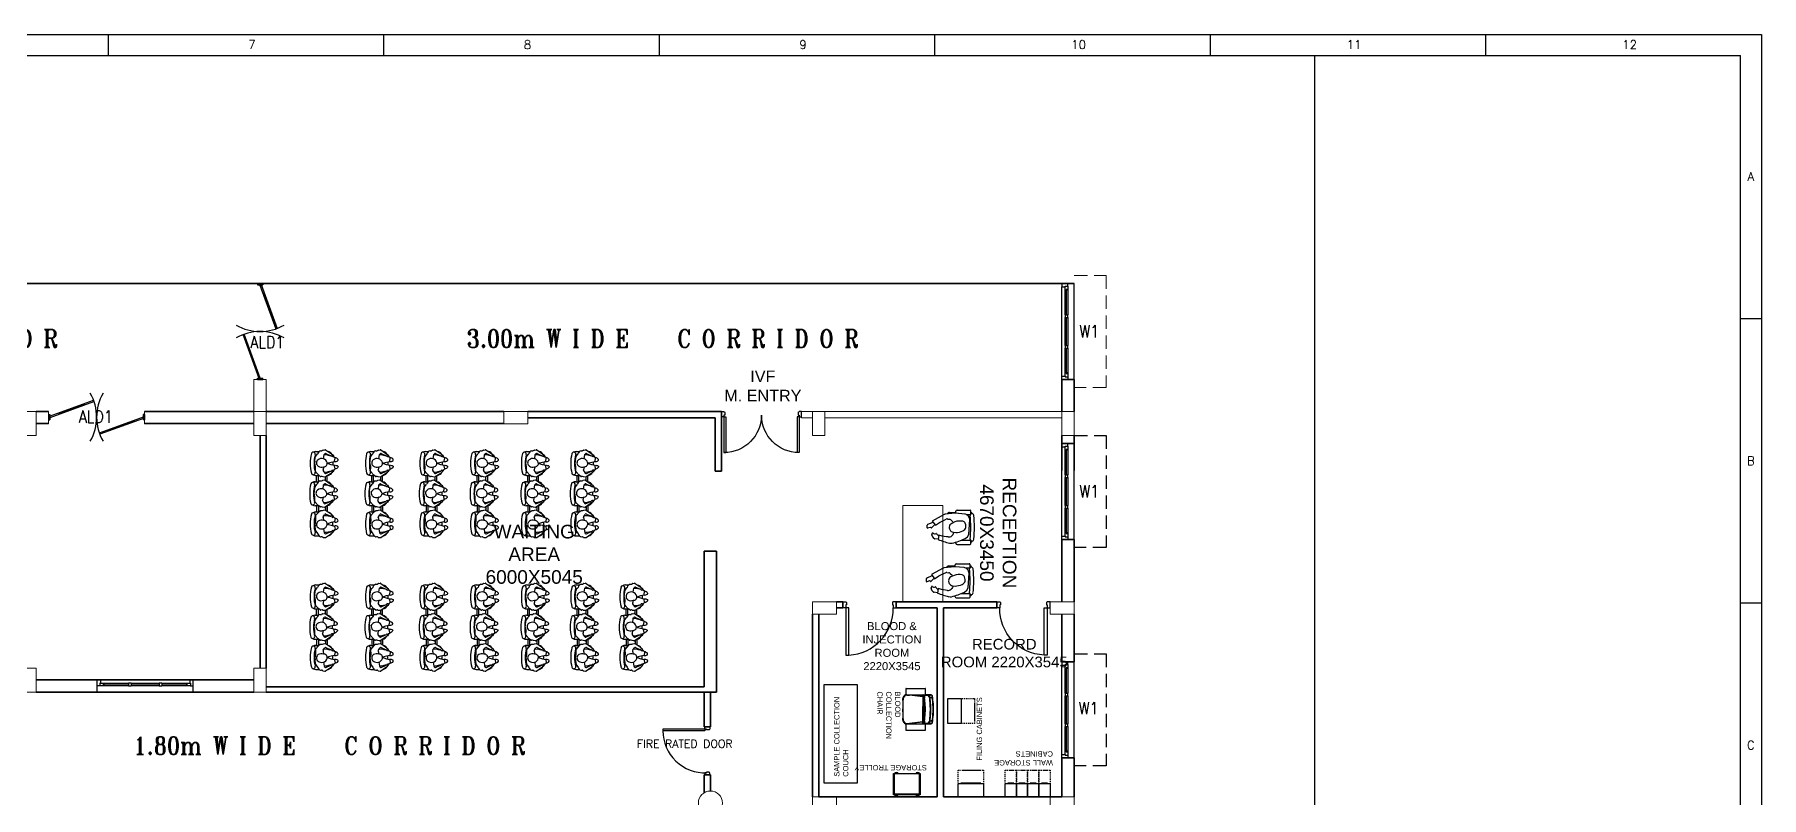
# Model space of a CAD drawing. Extents: x 2733443 to 3206532, y -1516114 to -1264405.
# Drawn here: x 3012115 to 3044472, y -1487777 to -1473476 of the extents above; entities that cross this region are included whole.
import ezdxf
from ezdxf.enums import TextEntityAlignment as Align

# ---------------------------------------------------------------- set-up
doc = ezdxf.new("R2010")
doc.units = 0
doc.header["$MEASUREMENT"] = 0
doc.linetypes.add('1', pattern=[0, 0, 0])
doc.linetypes.add('DASHED', pattern=[0.75, 0.5, -0.25])
doc.layers.get('0').update_dxf_attribs({"color": 250, "linetype": '1'})
for name, color, linetype in [('ALD1', 7, 'Continuous'), ('Chajja', 7, 'DASHED'), ('DOOR', 40, 'Continuous'), ('fun-text', 250, 'Continuous'), ('FUR', 33, 'Continuous'), ('FURN', 31, 'Continuous'), ('furniture', 33, 'Continuous'), ('Plan', 44, 'Continuous'), ('Railing', 34, '1'), ('TEXT', 5, '1'), ('TITLE', 7, 'Continuous'), ('W1', 7, 'Continuous')]:
    doc.layers.add(name, color=color, linetype=linetype)
for name, color, linetype, lineweight in [('Column', 162, 'Continuous', 13), ('WALL', 7, '1', 35), ('windows', 4, 'Continuous', 0)]:
    doc.layers.add(name, color=color, linetype=linetype, lineweight=lineweight)
doc.styles.add('ARIAL', font='arial.ttf')
doc.styles.add('ROMANS', font='romans.shx')
doc.styles.add('RT', font='romant.shx')

# ---------------------------------------------------------------- blocks, each defined once
blk = doc.blocks.new('21500')
at = {"layer": 'DOOR'}
for p, q in [((45, 100), (45, 770)), ((45, 770), (80, 770)), ((80, 100), (80, 770)), ((1420, 100), (1420, 770)), ((1455, 770), (1420, 770)), ((1455, 100), (1455, 770)), ((45, 100), (80, 100)), ((45, 0), (45, 2.5)), ((60, 15), (57.5, 15)), ((1455, 100), (1420, 100)), ((1440, 15), (1442.5, 15)), ((1455, 0), (1455, 2.5))]:
    blk.add_line(p, q, dxfattribs=at)
for points in [[(60, 65), (45, 65), (45, 100), (0, 100), (0, 0), (45, 0)], [(60, 15), (60, 65)], [(1440, 65), (1455, 65), (1455, 100), (1500, 100), (1500, 0), (1455, 0)], [(1440, 15), (1440, 65)]]:
    blk.add_lwpolyline(points, dxfattribs=at)
at = {"layer": 'DOOR', "color": 145}
for centre, start, end in [((45, 65), 0, 90), ((1455, 65), 90, 180)]:
    blk.add_arc(centre, 705, start, end, dxfattribs=at)
at = {"layer": 'DOOR'}
for centre, start, end in [((45, 15), 270, 0), ((1455, 15), 180, 270)]:
    blk.add_arc(centre, 12.5, start, end, dxfattribs=at)
blk = doc.blocks.new('6w')
at = {"layer": 'Plan'}
for p, q in [((-36, 9.2), (-36, 0)), ((36, 9.2), (36, 0))]:
    blk.add_line(p, q, dxfattribs=at)
at = {"layer": 'Plan', "color": 143}
for p, q in [((-36, 9.2), (36, 9.2)), ((-33.5, 2.5), (-12.5, 2.5)), ((-33.5, 0), (33.5, 0)), ((-31, 4), (-31.5, 4)), ((-31.5, 3.3), (-31.5, 4)), ((-31.5, 3.6), (-12.5, 3.6)), ((-31.5, 3.3), (-31, 3.3)), ((-31, 4.5), (-31, 4)), ((-31, 2.5), (-31, 3.3)), ((-10.5, 3.6), (10.5, 3.6)), ((-10.5, 2.5), (10.5, 2.5)), ((34, 4.5), (12.5, 4.5)), ((12.5, 3.6), (31.5, 3.6)), ((12.5, 2.5), (33.5, 2.5)), ((31, 4.5), (31, 4)), ((31, 4), (31.5, 4)), ((31.5, 3.3), (31, 3.3)), ((31, 2.5), (31, 3.3)), ((31.5, 4), (31.5, 3.3))]:
    blk.add_line(p, q, dxfattribs=at)
at = {"layer": 'Plan', "color": 40}
for p, q in [((-12.5, 2.5), (-12.5, 4.5)), ((-12.5, 4.5), (-10.5, 4.5)), ((-10.5, 2.5), (-12.5, 2.5)), ((-10.5, 2.5), (-10.5, 4.5)), ((10.5, 4.5), (12.5, 4.5)), ((10.5, 2.5), (10.5, 4.5)), ((12.5, 2.5), (10.5, 2.5)), ((12.5, 2.5), (12.5, 4.5))]:
    blk.add_line(p, q, dxfattribs=at)
for points in [[(-34, 4.5), (-36, 4.5), (-36, 0), (-33.5, 0), (-33.5, 2.5), (-34, 2.5), (-34, 4.5)], [(34, 4.5), (36, 4.5), (36, 0), (33.5, 0), (33.5, 2.5), (34, 2.5), (34, 4.5)]]:
    blk.add_lwpolyline(points, close=True, dxfattribs=at)
at = {"layer": 'Plan', "color": 143}
for points in [[(-12.5, 4.5), (-34, 4.5)], [(10.5, 4.5), (-10.5, 4.5)]]:
    blk.add_lwpolyline(points, dxfattribs=at)
blk = doc.blocks.new('Z$W@#5624')
at = {"layer": 'DOOR'}
for p, q in [((19, 470), (840, 769)), ((28, 446), (849, 745)), ((188, 518), (680, 697)), ((676, 709), (685, 685)), ((0, 400), (0, 499)), ((0, 499), (25, 499)), ((0, 400), (25, 400)), ((19, 470), (28, 446)), ((25, 400), (25, 499)), ((183, 529), (192, 506)), ((1770, 453), (949, 154)), ((1779, 429), (957, 130)), ((1610, 381), (1117, 202)), ((1614, 369), (1606, 393)), ((1779, 429), (1770, 453)), ((1798, 499), (1773, 499)), ((1773, 400), (1773, 499)), ((1798, 400), (1773, 400)), ((1798, 400), (1798, 499)), ((1113, 214), (1122, 190))]:
    blk.add_line(p, q, dxfattribs=at)
at = {"layer": 'DOOR', "color": 145}
for centre, start_param, end_param in [((0, 449), 2.617994, 3.665191), ((1798, 449), -0.523599, 0.523599)]:
    blk.add_ellipse(centre, major_axis=(-899, 0), ratio=1, start_param=start_param, end_param=end_param, dxfattribs=at)
blk = doc.blocks.new('A$C1BA14061')
at = {"layer": 'TITLE', "color": 7}
for p, q in [((0, 0), (203982, 0)), ((101948, -1290), (101948, 0)), ((118954, -1290), (118954, 0)), ((135959, -1290), (135959, 0)), ((152965, -1290), (152965, 0)), ((169971, -1290), (169971, 0)), ((186976, -1290), (186976, 0)), ((203982, 0), (203982, -140464)), ((203982, -17558), (202692, -17558)), ((203982, -35116), (202692, -35116))]:
    blk.add_line(p, q, dxfattribs=at)
at = {"layer": 'TITLE'}
for p in [(1204, -1290), (202692, -139174)]:
    blk.add_line(p, (202692, -1290), dxfattribs=at)
at = {"layer": 'TITLE', "color": 7, "style": 'ROMANS', "width": 1}
for s, height, p in [('7', 535, (110813, -626)), ('8', 535, (127819, -626)), ('9', 535, (144825, -626)), ('10', 534.7, (161831, -626)), ('11', 534.7, (178836, -626)), ('12', 534.7, (195842, -626)), ('A', 535, (203324, -8765)), ('B', 535, (203324, -26323)), ('C', 535, (203324, -43881))]:
    blk.add_text(s, height=height, dxfattribs=at).set_placement(p, align=Align.MIDDLE)
blk = doc.blocks.new('A$C718A0427')
at = {"layer": 'FURN', "color": 8}
for p, q in [((18, 330), (19, 309)), ((33, 419), (33, 357)), ((119, 419), (76, 385)), ((196, 434), (127, 423)), ((221, 433), (196, 434)), ((248, 438), (225, 433)), ((314, 425), (248, 438)), ((403, 426), (318, 425)), ((478, 363), (415, 421)), ((499, 334), (478, 363)), ((481, 423), (481, 359)), ((600, 403), (481, 403)), ((600, 370), (481, 370)), ((580, 312), (578, 332)), ((582, 344), (603, 373)), ((600, 433), (600, 369)), ((603, 373), (666, 431)), ((678, 436), (763, 435)), ((766, 435), (832, 448)), ((832, 448), (856, 443)), ((860, 443), (884, 444)), ((884, 444), (953, 433)), ((961, 429), (1004, 395)), ((1048, 429), (1048, 367)), ((1048, 403), (1167, 403)), ((1048, 370), (1167, 370)), ((1063, 340), (1062, 319)), ((1149, 334), (1170, 363)), ((1167, 423), (1167, 359)), ((1170, 363), (1233, 421)), ((1245, 426), (1329, 425)), ((1333, 425), (1399, 438)), ((1399, 438), (1422, 433)), ((1427, 433), (1451, 434)), ((1451, 434), (1520, 423)), ((1528, 419), (1571, 385)), ((1615, 419), (1615, 357)), ((1630, 330), (1629, 309)), ((5, 278), (0, 248)), ((3, 235), (66, 144)), ((16, 299), (7, 285)), ((66, 144), (83, 123)), ((71, 228), (107, 150)), ((92, 261), (77, 249)), ((83, 123), (91, 118)), ((170, 271), (92, 261)), ((93, 115), (93, 109)), ((97, 102), (127, 82)), ((107, 150), (112, 136)), ((112, 136), (114, 127)), ((120, 105), (127, 100)), ((123, 93), (120, 105)), ((132, 86), (123, 93)), ((131, 101), (127, 111)), ((127, 100), (130, 99)), ((130, 99), (131, 101)), ((225, 102), (289, 102)), ((384, 109), (380, 99)), ((390, 93), (382, 86)), ((384, 98), (389, 103)), ((387, 82), (417, 102)), ((389, 103), (394, 107)), ((393, 103), (390, 93)), ((398, 279), (437, 249)), ((407, 150), (402, 136)), ((442, 228), (407, 150)), ((420, 109), (421, 115)), ((423, 118), (431, 123)), ((431, 123), (448, 144)), ((448, 144), (511, 235)), ((599, 203), (489, 203)), ((500, 302), (502, 322)), ((508, 282), (500, 302)), ((514, 248), (508, 282)), ((583, 235), (511, 235)), ((567, 258), (572, 292)), ((632, 155), (570, 245)), ((572, 292), (580, 312)), ((650, 133), (632, 155)), ((638, 238), (674, 160)), ((683, 289), (643, 259)), ((658, 128), (650, 133)), ((660, 119), (660, 125)), ((694, 92), (664, 112)), ((674, 160), (679, 146)), ((692, 113), (686, 117)), ((687, 113), (690, 103)), ((690, 103), (699, 96)), ((697, 108), (692, 113)), ((696, 119), (701, 109)), ((856, 112), (792, 112)), ((911, 281), (989, 271)), ((949, 96), (957, 103)), ((950, 111), (954, 121)), ((951, 109), (950, 111)), ((954, 110), (951, 109)), ((961, 115), (954, 110)), ((984, 112), (954, 92)), ((957, 103), (961, 115)), ((969, 146), (967, 137)), ((974, 160), (969, 146)), ((1009, 238), (974, 160)), ((988, 125), (987, 119)), ((989, 271), (1004, 259)), ((998, 133), (990, 128)), ((1015, 155), (998, 133)), ((1078, 245), (1015, 155)), ((1049, 203), (1158, 203)), ((1065, 309), (1073, 295)), ((1071, 235), (1137, 235)), ((1076, 288), (1081, 258)), ((1134, 248), (1139, 282)), ((1199, 144), (1137, 235)), ((1139, 282), (1147, 302)), ((1147, 302), (1145, 322)), ((1217, 123), (1199, 144)), ((1205, 228), (1241, 150)), ((1250, 279), (1210, 249)), ((1225, 118), (1217, 123)), ((1227, 109), (1227, 115)), ((1261, 82), (1231, 102)), ((1241, 150), (1246, 136)), ((1259, 103), (1253, 107)), ((1254, 103), (1257, 93)), ((1257, 93), (1265, 86)), ((1264, 98), (1259, 103)), ((1263, 109), (1268, 99)), ((1423, 102), (1359, 102)), ((1478, 271), (1556, 261)), ((1516, 101), (1521, 111)), ((1518, 99), (1516, 101)), ((1516, 86), (1524, 93)), ((1521, 100), (1518, 99)), ((1528, 105), (1521, 100)), ((1551, 102), (1521, 82)), ((1524, 93), (1528, 105)), ((1536, 136), (1534, 127)), ((1541, 150), (1536, 136)), ((1576, 228), (1541, 150)), ((1555, 115), (1554, 109)), ((1556, 261), (1571, 249)), ((1565, 123), (1556, 118)), ((1582, 144), (1565, 123)), ((1645, 235), (1582, 144)), ((1632, 299), (1640, 285)), ((1643, 278), (1648, 248))]:
    blk.add_line(p, q, dxfattribs=at)
for points in [[(111, 138), (112, 153), (96, 222), (98, 260)], [(415, 266), (418, 222), (402, 153), (403, 138)], [(665, 276), (662, 232), (679, 163), (678, 148)], [(969, 148), (969, 163), (985, 232), (983, 270)], [(1232, 266), (1229, 222), (1246, 153), (1245, 138)], [(1536, 138), (1535, 153), (1552, 222), (1550, 260)]]:
    blk.add_lwpolyline(points, dxfattribs=at)
for points in [[(384, 82), (363, 59, -0.259848), (357, 57), (301, 66, -0.302547), (296, 71), (283, 128), (266, 180), (255, 193), (247, 180), (231, 128), (218, 71, -0.302547), (212, 66), (157, 57, -0.259848), (151, 59), (130, 82)], [(697, 92), (718, 69, 0.259848), (724, 67), (779, 76, 0.302547), (785, 81), (798, 138), (814, 190), (826, 203), (833, 190), (850, 138), (863, 81, 0.302547), (868, 76), (923, 67, 0.259848), (930, 69), (950, 92)], [(1264, 82), (1285, 59, 0.259848), (1291, 57), (1346, 66, 0.302547), (1352, 71), (1365, 128), (1381, 180), (1393, 193), (1400, 180), (1417, 128), (1430, 71, 0.302547), (1435, 66), (1490, 57, 0.259848), (1497, 59), (1517, 82)]]:
    blk.add_lwpolyline(points, format="xyb", dxfattribs=at)
for points in [[(306, 5, 0.28165), (326, 3, 0.281432), (363, 59, -0.259848), (357, 57), (301, 66, -0.302547), (296, 71, 0.254294)], [(775, 15, -0.28165), (755, 13, -0.281432), (718, 69, 0.259848), (724, 67), (779, 76, 0.302547), (785, 81, -0.254294)], [(1342, 5, -0.28165), (1322, 3, -0.281432), (1285, 59, 0.259848), (1291, 57), (1346, 66, 0.302547), (1352, 71, -0.254294)]]:
    blk.add_lwpolyline(points, format="xyb", close=True, dxfattribs=at)
for centre, radius, start, end in [((97, 303), 84.1, 104.4561, 161.4627), ((138, 419), 106, 151.0301, 180), ((82, 465), 36.6, 105.639, 285.639), ((239, -97), 620, 88.3753, 105.639), ((239, -97), 547, 88.1581, 105.639), ((130, 405), 17.5, 99.3001, 128.6806), ((275, 307), 111, 141.3111, 195.5429), ((247, 330), 75.4, 33.3122, 141.3111), ((222, 450), 17.5, 267.1355, 281.8973), ((274, -97), 620, 74.361, 91.6247), ((274, -97), 547, 74.361, 91.8419), ((223, 314), 104, 337.1497, 33.3122), ((318, 442), 17.5, 258.8982, 270.8191), ((403, 408), 17.5, 47.3161, 90.8191), ((432, 465), 36.6, 254.361, 74.361), ((375, 419), 106, 0, 28.9699), ((485, 324), 17.5, 354.2936, 36.1379), ((596, 334), 17.5, 143.8621, 185.7064), ((705, 429), 106, 151.0301, 180), ((649, 475), 36.6, 105.639, 285.639), ((806, -87), 620, 88.3753, 105.639), ((806, -87), 547, 88.1581, 105.639), ((678, 418), 17.5, 89.1809, 132.6839), ((857, 324), 104, 146.6878, 202.8503), ((763, 452), 17.5, 269.1809, 281.1018), ((834, 340), 75.4, 38.6889, 146.6878), ((841, -87), 620, 74.361, 91.6247), ((841, -87), 547, 74.361, 91.8419), ((859, 460), 17.5, 258.1027, 272.8645), ((806, 317), 111, 344.4571, 38.6889), ((950, 416), 17.5, 51.3194, 80.6999), ((999, 475), 36.6, 254.361, 74.361), ((983, 313), 84.1, 18.5373, 75.5439), ((942, 429), 106, 0, 28.9699), ((1163, 324), 17.5, 143.8621, 185.7064), ((1272, 419), 106, 151.0301, 180), ((1216, 465), 36.6, 105.639, 285.639), ((1373, -97), 620, 88.3753, 105.639), ((1373, -97), 547, 88.1581, 105.639), ((1245, 408), 17.5, 89.1809, 132.6839), ((1424, 314), 104, 146.6878, 202.8503), ((1330, 442), 17.5, 269.1809, 281.1018), ((1401, 330), 75.4, 38.6889, 146.6878), ((1408, -97), 620, 74.361, 91.6247), ((1408, -97), 547, 74.361, 91.8419), ((1426, 450), 17.5, 258.1027, 272.8645), ((1373, 307), 111, 344.4571, 38.6889), ((1517, 405), 17.5, 51.3194, 80.6999), ((1566, 465), 36.6, 254.361, 74.361), ((1550, 303), 84.1, 18.5373, 75.5439), ((1509, 419), 106, 0, 28.9699), ((17, 245), 17.5, 170.8481, 214.7522), ((22, 276), 17.5, 148.0246, 170.8481), ((1, 308), 17.5, 328.0246, 2.8591), ((138, 208), 106, 190.1847, 244.5593), ((87, 235), 17.5, 127.6009, 204.4875), ((89, 115), 3.85, 3.5615, 58.3672), ((102, 109), 8.38, 183.5615, 235.7532), ((106, 108), 20.4, 6.9092, 68.3871), ((128, 86), 4.21, 251.3857, 341.4191), ((130, 85), 1.82, 341.4191, 51.447), ((220, 61), 70, 181.2733, 239.4641), ((268, 306), 105, 195.5429, 253.9718), ((190, 19), 19.3, 254.3632, 317.2828), ((157, 50), 64.2, 317.3296, 18.8978), ((257, 265), 62.5, 253.9718, 8.0509), ((316, 448), 179, 271.1807, 291.4261), ((384, 102), 5.12, 218.4181, 239.2946), ((387, 265), 17.5, 52.3991, 111.4261), ((382, 100), 2.26, 239.2946, 315.0334), ((383, 85), 1.82, 128.553, 198.5809), ((386, 86), 4.21, 198.5809, 288.6143), ((405, 107), 20.9, 103.9888, 173.5389), ((390, 105), 4.3, 322.4637, 18.4149), ((394, 133), 8.61, 315.435, 18.1784), ((412, 109), 8.38, 304.2468, 356.4385), ((375, 208), 106, 295.4407, 349.8153), ((425, 115), 3.85, 121.6328, 176.4385), ((427, 235), 17.5, 335.5125, 52.3991), ((496, 245), 17.5, 325.2478, 9.1519), ((584, 255), 17.5, 170.8481, 214.7522), ((705, 218), 106, 190.1847, 244.5593), ((654, 245), 17.5, 127.6009, 204.4875), ((656, 125), 3.85, 3.5615, 58.3672), ((669, 119), 8.38, 183.5615, 235.7532), ((687, 143), 8.61, 161.8216, 224.565), ((676, 117), 20.9, 6.4611, 76.0112), ((693, 275), 17.5, 68.5739, 127.6009), ((691, 115), 4.3, 161.5851, 217.5363), ((695, 96), 4.21, 251.3857, 341.4191), ((698, 110), 2.26, 224.9666, 300.7054), ((697, 95), 1.82, 341.4191, 51.447), ((765, 458), 179, 248.5739, 268.8193), ((697, 112), 5.12, 300.7054, 321.5819), ((824, 275), 62.5, 171.9491, 286.0282), ((812, 316), 105, 286.0282, 344.4571), ((924, 60), 64.2, 161.1022, 222.6704), ((891, 29), 19.3, 222.7172, 285.6368), ((860, 71), 70, 300.5359, 358.7267), ((950, 95), 1.82, 128.553, 198.5809), ((952, 96), 4.21, 198.5809, 288.6143), ((974, 118), 20.4, 111.6129, 173.0908), ((979, 119), 8.38, 304.2468, 356.4385), ((942, 218), 106, 295.4407, 349.8153), ((992, 125), 3.85, 121.6328, 176.4385), ((993, 245), 17.5, 335.5125, 52.3991), ((1079, 318), 17.5, 177.1409, 211.9754), ((1058, 286), 17.5, 9.1519, 31.9754), ((1063, 255), 17.5, 325.2478, 9.1519), ((1151, 245), 17.5, 170.8481, 214.7522), ((1272, 208), 106, 190.1847, 244.5593), ((1221, 235), 17.5, 127.6009, 204.4875), ((1223, 115), 3.85, 3.5615, 58.3672), ((1235, 109), 8.38, 183.5615, 235.7532), ((1254, 133), 8.61, 161.8216, 224.565), ((1243, 107), 20.9, 6.4611, 76.0112), ((1260, 265), 17.5, 68.5739, 127.6009), ((1257, 105), 4.3, 161.5851, 217.5363), ((1262, 86), 4.21, 251.3857, 341.4191), ((1265, 100), 2.26, 224.9666, 300.7054), ((1264, 85), 1.82, 341.4191, 51.447), ((1264, 102), 5.12, 300.7054, 321.5819), ((1332, 448), 179, 248.5739, 268.8193), ((1391, 265), 62.5, 171.9491, 286.0282), ((1379, 306), 105, 286.0282, 344.4571), ((1491, 50), 64.2, 161.1022, 222.6704), ((1458, 19), 19.3, 222.7172, 285.6368), ((1427, 61), 70, 300.5359, 358.7267), ((1517, 85), 1.82, 128.553, 198.5809), ((1519, 86), 4.21, 198.5809, 288.6143), ((1541, 108), 20.4, 111.6129, 173.0908), ((1546, 109), 8.38, 304.2468, 356.4385), ((1509, 208), 106, 295.4407, 349.8153), ((1559, 115), 3.85, 121.6328, 176.4385), ((1560, 235), 17.5, 335.5125, 52.3991), ((1646, 308), 17.5, 177.1409, 211.9754), ((1625, 276), 17.5, 9.1519, 31.9754), ((1630, 245), 17.5, 325.2478, 9.1519)]:
    blk.add_arc(centre, radius, start, end, dxfattribs=at)
blk = doc.blocks.new('Z$W@#1841')
at = {"layer": 'DOOR', "color": 32}
for p, q in [((-306, -199), (-362, -199)), ((-362, -199), (-362, -310)), ((-362, -310), (-306, -310)), ((-306, -255), (-306, -199)), ((-291, -255), (-306, -255)), ((-306, -310), (-306, -307)), ((-291, -295), (-294, -295)), ((-291, -295), (-291, -255)), ((568, -295), (568, -255)), ((568, -255), (583, -255)), ((568, -295), (571, -295)), ((583, -255), (583, -199)), ((583, -199), (638, -199)), ((583, -310), (583, -307)), ((638, -310), (583, -310)), ((638, -199), (638, -310))]:
    blk.add_line(p, q, dxfattribs=at)
blk.add_lwpolyline([(527, 691), (527, -199), (583, -199), (583, 691)], close=True, dxfattribs=at)
at = {"layer": 'DOOR', "color": 145}
blk.add_arc((567, -182), 873, 92.6177, 181.1129, dxfattribs=at)
at = {"layer": 'DOOR', "color": 32}
for centre, start, end in [((-306, -295), 270, 0), ((583, -295), 180, 270)]:
    blk.add_arc(centre, 12.5, start, end, dxfattribs=at)
blk = doc.blocks.new('A$C19B8274B')
at = {"layer": 'DOOR'}
for p, q in [((-45, 925), (-80, 925)), ((-80, 50), (-80, 925)), ((-45, 50), (-45, 925)), ((-45, 50), (-80, 50)), ((-955, -50), (-955, -47.5)), ((-940, -35), (-942.5, -35)), ((-60, -35), (-57.5, -35)), ((-45, -50), (-45, -47.5))]:
    blk.add_line(p, q, dxfattribs=at)
for points in [[(-940, 15), (-955, 15), (-955, 50), (-1000, 50), (-1000, -50), (-955, -50)], [(-940, -35), (-940, 15)], [(-60, 15), (-45, 15), (-45, 50), (0, 50), (0, -50), (-45, -50)], [(-60, -35), (-60, 15)]]:
    blk.add_lwpolyline(points, dxfattribs=at)
at = {"layer": 'DOOR', "color": 145}
blk.add_arc((-80, 50), 875, 90, 182.29244, dxfattribs=at)
at = {"layer": 'DOOR'}
for centre, start, end in [((-955, -35), 270, 0), ((-45, -35), 180, 270)]:
    blk.add_arc(centre, 12.5, start, end, dxfattribs=at)
blk = doc.blocks.new('A$C749C31A5')
for p, q in [((158, 607), (82, 617)), ((88, 617), (96, 677)), ((99, 684), (126, 712)), ((132, 715), (163, 726)), ((152, 585), (158, 607)), ((173, 725), (195, 716)), ((288, 755), (275, 799)), ((280, 806), (329, 804)), ((281, 738), (283, 739)), ((336, 674), (281, 730)), ((396, 718), (325, 666)), ((325, 666), (373, 594)), ((343, 795), (380, 706)), ((373, 594), (409, 525)), ((506, 518), (396, 718)), ((0, 297), (0, 75)), ((18, 315), (39, 315)), ((126, 448), (127, 450)), ((127, 450), (130, 478)), ((130, 478), (136, 515)), ((136, 515), (142, 548)), ((142, 548), (152, 585)), ((162, 371), (148, 385)), ((179, 362), (162, 371)), ((206, 350), (179, 362)), ((207, 359), (202, 318)), ((212, 380), (207, 359)), ((221, 397), (212, 380)), ((383, 333), (356, 388)), ((384, 366), (370, 361)), ((417, 401), (384, 366)), ((409, 525), (429, 481)), ((432, 457), (428, 425)), ((531, 330), (512, 501)), ((515, 164), (531, 321)), ((531, 315), (563, 315)), ((544, 425), (544, 315)), ((581, 297), (581, 75)), ((12, 63), (54, 63)), ((36, 63), (36, 56)), ((54, 38), (57, 38)), ((72, 221), (72, 80)), ((98, 157), (129, 119)), ((129, 119), (169, 94)), ((169, 94), (423, 80)), ((287, 145), (314, 146)), ((314, 146), (334, 149)), ((334, 149), (360, 158)), ((510, 141), (510, 80)), ((514, 154), (515, 164)), ((524, 38), (527, 38)), ((527, 63), (569, 63)), ((545, 63), (545, 56))]:
    blk.add_line(p, q)
for centre, major_axis, start_param, end_param in [((1922, -82), (-1392, 1392), 0.422326, 0.524594), ((109, 675), (9.48, 9.48), 1.575781, 2.235741), ((136, 702), (-9.48, 9.48), -0.459579, 0.004984), ((208, 587), (-44.7, 44.7), -0.389622, 0.44073), ((168, 713), (9.48, 9.48), 0.392715, 1.111217), ((224, 675), (31.1, 31.1), 1.473299, 2.900347), ((182, 650), (3.16, 3.16), 4.322767, 6.041939), ((193, 712), (-3.16, 3.16), 3.044095, 5.105104), ((280, 801), (-3.64, 3.64), -0.820791, 1.065616), ((284, 734), (3.64, 3.64), 1.454932, 3.132464), ((273, 751), (-10.9, 10.9), 3.025729, 4.207208), ((329, 789), (10.9, 10.9), 5.894858, 7.03319), ((18, 297), (12.6, 12.6), 0.785398, 2.356194), ((107, 403), (-63.2, 63.2), 0.524594, 1.034846), ((1343, 718), (-365, 1316), 1.549601, 1.723123), ((197, 437), (50.6, 50.6), 2.20036, 3.165612), ((444, 312), (236, 54), 2.890446, 3.399922), ((277, 356), (-49.3, 49.3), -0.268954, 0.150173), ((291, 334), (67.6, 67.6), 0.764553, 1.316959), ((293, 360), (-49, 49), 4.341426, 5.496709), ((148, 247), (-177, 177), 3.73355, 4.276249), ((384, 431), (-31.6, 31.6), 3.183154, 3.79164), ((388, 463), (-31.6, 31.6), 3.79164, 4.353509), ((467, 496), (31.6, 31.6), 5.612395, 6.001159), ((500, 425), (31.1, 31.1), 5.497787, 6.69493), ((487, 325), (-31.6, 31.6), 3.824541, 4.041599), ((563, 297), (12.6, 12.6), 5.497787, 7.068583), ((12, 75), (8.63, 8.63), 2.356194, 3.926991), ((54, 56), (-13, 13), 0.785398, 2.356194), ((54, 80), (-12.6, 12.6), 2.356194, 3.926991), ((88, 41), (-22.2, 22.2), -0.785398, 2.356194), ((291, 2090), (-38, 2027), 3.022801, 3.222589), ((291, 2090), (-2089, 53), 1.499279, 1.693085), ((318, 235), (67.3, 67.3), 2.74069, 3.590533), ((336, 210), (-40.8, 40.8), 2.779238, 3.730613), ((418, 179), (-70, 70), 2.402881, 3.670313), ((493, 41), (-22.2, 22.2), 2.356194, 5.497787), ((527, 80), (-12.6, 12.6), 0.785398, 2.356194), ((527, 56), (13, 13), 3.926991, 5.497787), ((569, 75), (-8.63, 8.63), 2.356194, 3.926991)]:
    blk.add_ellipse(centre, major_axis=major_axis, ratio=1, start_param=start_param, end_param=end_param)
blk = doc.blocks.new('EQUIPMENT')
at = {"layer": 'furniture', "lineweight": -3}
for p, q in [((-4684, 14653), (-4684, 16503)), ((-4684, 16503), (-4064, 16503)), ((-4064, 16503), (-4064, 14653)), ((-4064, 14653), (-4684, 14653))]:
    blk.add_line(p, q, dxfattribs=at)
at = {"layer": 'furniture'}
for p, q in [((-3147, 16429), (-2788, 16429)), ((-3147, 16313), (-2788, 16313)), ((-2832, 16277), (-3136, 16311)), ((-2832, 16275), (-3136, 16309)), ((-3136, 16303), (-3083, 16303)), ((-2832, 16308), (-2832, 15989)), ((-2830, 16308), (-2830, 15989)), ((-2826, 16313), (-2807, 16313)), ((-3212, 16089), (-3212, 15933)), ((-3212, 15989), (-3212, 16045)), ((-2832, 15769), (-2832, 16089)), ((-2830, 15769), (-2830, 16089)), ((-3147, 15765), (-2788, 15765)), ((-3147, 15648), (-2788, 15648)), ((-2832, 15802), (-3136, 15768)), ((-2832, 15800), (-3136, 15766)), ((-3136, 15774), (-3083, 15774)), ((-2826, 15765), (-2807, 15765))]:
    blk.add_line(p, q, dxfattribs=at)
at = {"layer": 'furniture', "linetype": 'Continuous', "lineweight": -3}
for p, q in [((-2369, 15770), (-2369, 16240)), ((-2369, 16240), (-2118, 16240)), ((-2118, 16240), (-2118, 15770)), ((-2109, 16192), (-2118, 16192)), ((-2109, 15818), (-2109, 16192)), ((-2101, 16240), (-2083, 16240)), ((-2065, 16240), (-2048, 16240)), ((-2030, 16240), (-2013, 16240)), ((-1995, 16240), (-1977, 16240)), ((-1960, 16240), (-1942, 16240)), ((-1925, 16240), (-1907, 16240)), ((-1890, 16240), (-1868, 16240)), ((-1868, 16240), (-1868, 16218)), ((-1868, 16201), (-1868, 16183)), ((-1868, 16166), (-1868, 15809)), ((-2118, 15770), (-2369, 15770)), ((-2118, 15818), (-2109, 15818)), ((-2109, 15770), (-2118, 15770)), ((-2074, 15770), (-2092, 15770)), ((-2039, 15770), (-2057, 15770)), ((-2004, 15770), (-2021, 15770)), ((-1969, 15770), (-1986, 15770)), ((-1934, 15770), (-1951, 15770)), ((-1898, 15770), (-1916, 15770)), ((-1868, 15770), (-1881, 15770)), ((-1868, 15792), (-1868, 15770)), ((-2171, 14877), (-2171, 14899)), ((-2171, 14899), (-2149, 14899)), ((-2131, 14899), (-2114, 14899)), ((-2096, 14899), (-1740, 14899)), ((-1722, 14899), (-1700, 14899)), ((-1700, 14899), (-1700, 14885)), ((-1291, 14877), (-1291, 14899)), ((-1291, 14899), (-1269, 14899)), ((-1252, 14899), (-1234, 14899)), ((-1217, 14899), (-1121, 14899)), ((-1103, 14899), (-1081, 14899)), ((-1081, 14877), (-1081, 14899)), ((-1081, 14899), (-1059, 14899)), ((-1081, 14899), (-1081, 14885)), ((-1042, 14899), (-1024, 14899)), ((-1006, 14899), (-910, 14899)), ((-893, 14899), (-871, 14899)), ((-871, 14877), (-871, 14899)), ((-871, 14899), (-849, 14899)), ((-871, 14899), (-871, 14885)), ((-831, 14899), (-814, 14899)), ((-796, 14899), (-700, 14899)), ((-682, 14899), (-660, 14899)), ((-660, 14877), (-660, 14899)), ((-660, 14899), (-638, 14899)), ((-660, 14899), (-660, 14885)), ((-621, 14899), (-603, 14899)), ((-586, 14899), (-490, 14899)), ((-472, 14899), (-450, 14899)), ((-450, 14899), (-450, 14885)), ((-2171, 14841), (-2171, 14859)), ((-2171, 14806), (-2171, 14824)), ((-2171, 14771), (-2171, 14789)), ((-2171, 14736), (-2171, 14754)), ((-2171, 14701), (-2171, 14718)), ((-2171, 14666), (-2171, 14683)), ((-2171, 14398), (-2171, 14648)), ((-2171, 14648), (-1700, 14648)), ((-2123, 14657), (-2123, 14648)), ((-1748, 14657), (-2123, 14657)), ((-1748, 14648), (-1748, 14657)), ((-1700, 14868), (-1700, 14850)), ((-1700, 14833), (-1700, 14815)), ((-1700, 14797), (-1700, 14780)), ((-1700, 14762), (-1700, 14745)), ((-1700, 14727), (-1700, 14710)), ((-1700, 14692), (-1700, 14674)), ((-1700, 14657), (-1700, 14648)), ((-1700, 14648), (-1700, 14398)), ((-1291, 14841), (-1291, 14859)), ((-1291, 14806), (-1291, 14824)), ((-1291, 14771), (-1291, 14789)), ((-1291, 14736), (-1291, 14754)), ((-1291, 14701), (-1291, 14718)), ((-1291, 14666), (-1291, 14683)), ((-1291, 14398), (-1291, 14648)), ((-1291, 14648), (-1081, 14648)), ((-1243, 14657), (-1243, 14648)), ((-1129, 14657), (-1243, 14657)), ((-1129, 14648), (-1129, 14657)), ((-1081, 14868), (-1081, 14850)), ((-1081, 14841), (-1081, 14859)), ((-1081, 14833), (-1081, 14815)), ((-1081, 14806), (-1081, 14824)), ((-1081, 14797), (-1081, 14780)), ((-1081, 14771), (-1081, 14789)), ((-1081, 14762), (-1081, 14745)), ((-1081, 14736), (-1081, 14754)), ((-1081, 14727), (-1081, 14710)), ((-1081, 14701), (-1081, 14718)), ((-1081, 14692), (-1081, 14674)), ((-1081, 14666), (-1081, 14683)), ((-1081, 14657), (-1081, 14648)), ((-1081, 14398), (-1081, 14648)), ((-1081, 14648), (-871, 14648)), ((-1081, 14648), (-1081, 14398)), ((-1033, 14657), (-1033, 14648)), ((-919, 14657), (-1033, 14657)), ((-919, 14648), (-919, 14657)), ((-871, 14868), (-871, 14850)), ((-871, 14841), (-871, 14859)), ((-871, 14833), (-871, 14815)), ((-871, 14806), (-871, 14824)), ((-871, 14797), (-871, 14780)), ((-871, 14771), (-871, 14789)), ((-871, 14762), (-871, 14745)), ((-871, 14736), (-871, 14754)), ((-871, 14727), (-871, 14710)), ((-871, 14701), (-871, 14718)), ((-871, 14692), (-871, 14674)), ((-871, 14666), (-871, 14683)), ((-871, 14657), (-871, 14648)), ((-871, 14398), (-871, 14648)), ((-871, 14648), (-660, 14648)), ((-871, 14648), (-871, 14398)), ((-822, 14657), (-822, 14648)), ((-709, 14657), (-822, 14657)), ((-709, 14648), (-709, 14657)), ((-660, 14868), (-660, 14850)), ((-660, 14841), (-660, 14859)), ((-660, 14833), (-660, 14815)), ((-660, 14806), (-660, 14824)), ((-660, 14797), (-660, 14780)), ((-660, 14771), (-660, 14789)), ((-660, 14762), (-660, 14745)), ((-660, 14736), (-660, 14754)), ((-660, 14727), (-660, 14710)), ((-660, 14701), (-660, 14718)), ((-660, 14692), (-660, 14674)), ((-660, 14666), (-660, 14683)), ((-660, 14657), (-660, 14648)), ((-660, 14398), (-660, 14648)), ((-660, 14648), (-450, 14648)), ((-660, 14648), (-660, 14398)), ((-612, 14657), (-612, 14648)), ((-498, 14657), (-612, 14657)), ((-498, 14648), (-498, 14657)), ((-450, 14868), (-450, 14850)), ((-450, 14833), (-450, 14815)), ((-450, 14797), (-450, 14780)), ((-450, 14762), (-450, 14745)), ((-450, 14727), (-450, 14710)), ((-450, 14692), (-450, 14674)), ((-450, 14657), (-450, 14648)), ((-450, 14648), (-450, 14398)), ((-1700, 14398), (-2171, 14398)), ((-1081, 14398), (-1291, 14398)), ((-871, 14398), (-1081, 14398)), ((-660, 14398), (-871, 14398)), ((-450, 14398), (-660, 14398))]:
    blk.add_line(p, q, dxfattribs=at)
at = {"layer": 'furniture', "ltscale": 0.75}
for p, q in [((-3383, 14435), (-3383, 14835)), ((-3383, 14835), (-2883, 14835)), ((-3363, 14454), (-3363, 14835)), ((-3362, 14847), (-3303, 14847)), ((-3362, 14847), (-3362, 14835)), ((-3361, 14847), (-3361, 14835)), ((-3360, 14847), (-3360, 14835)), ((-3359, 14847), (-3359, 14835)), ((-3357, 14847), (-3357, 14835)), ((-3355, 14847), (-3355, 14835)), ((-3352, 14847), (-3352, 14835)), ((-3347, 14847), (-3347, 14835)), ((-3342, 14847), (-3342, 14835)), ((-3336, 14847), (-3336, 14835)), ((-3328, 14847), (-3328, 14835)), ((-3322, 14847), (-3322, 14835)), ((-3317, 14847), (-3317, 14835)), ((-3313, 14847), (-3313, 14835)), ((-3310, 14847), (-3310, 14835)), ((-3308, 14847), (-3308, 14835)), ((-3306, 14847), (-3306, 14835)), ((-3305, 14847), (-3305, 14835)), ((-3304, 14847), (-3304, 14835)), ((-3303, 14847), (-3303, 14835)), ((-2961, 14847), (-2902, 14847)), ((-2961, 14847), (-2961, 14835)), ((-2960, 14847), (-2960, 14835)), ((-2959, 14847), (-2959, 14835)), ((-2958, 14847), (-2958, 14835)), ((-2956, 14847), (-2956, 14835)), ((-2954, 14847), (-2954, 14835)), ((-2951, 14847), (-2951, 14835)), ((-2946, 14847), (-2946, 14835)), ((-2941, 14847), (-2941, 14835)), ((-2935, 14847), (-2935, 14835)), ((-2927, 14847), (-2927, 14835)), ((-2921, 14847), (-2921, 14835)), ((-2916, 14847), (-2916, 14835)), ((-2912, 14847), (-2912, 14835)), ((-2909, 14847), (-2909, 14835)), ((-2907, 14847), (-2907, 14835)), ((-2905, 14847), (-2905, 14835)), ((-2904, 14847), (-2904, 14835)), ((-2903, 14847), (-2903, 14835)), ((-2903, 14835), (-2903, 14454)), ((-2902, 14847), (-2902, 14835)), ((-2883, 14835), (-2883, 14435)), ((-2883, 14435), (-3383, 14435)), ((-3363, 14454), (-2903, 14454)), ((-3362, 14423), (-3362, 14435)), ((-3362, 14423), (-3303, 14423)), ((-3361, 14423), (-3361, 14435)), ((-3360, 14423), (-3360, 14435)), ((-3359, 14423), (-3359, 14435)), ((-3357, 14423), (-3357, 14435)), ((-3355, 14423), (-3355, 14435)), ((-3352, 14423), (-3352, 14435)), ((-3347, 14423), (-3347, 14435)), ((-3342, 14423), (-3342, 14435)), ((-3336, 14423), (-3336, 14435)), ((-3328, 14423), (-3328, 14435)), ((-3322, 14423), (-3322, 14435)), ((-3317, 14423), (-3317, 14435)), ((-3313, 14423), (-3313, 14435)), ((-3310, 14423), (-3310, 14435)), ((-3308, 14423), (-3308, 14435)), ((-3306, 14423), (-3306, 14435)), ((-3305, 14423), (-3305, 14435)), ((-3304, 14423), (-3304, 14435)), ((-3303, 14423), (-3303, 14435)), ((-2961, 14423), (-2961, 14435)), ((-2961, 14423), (-2902, 14423)), ((-2960, 14423), (-2960, 14435)), ((-2959, 14423), (-2959, 14435)), ((-2958, 14423), (-2958, 14435)), ((-2956, 14423), (-2956, 14435)), ((-2954, 14423), (-2954, 14435)), ((-2951, 14423), (-2951, 14435)), ((-2946, 14423), (-2946, 14435)), ((-2941, 14423), (-2941, 14435)), ((-2935, 14423), (-2935, 14435)), ((-2927, 14423), (-2927, 14435)), ((-2921, 14423), (-2921, 14435)), ((-2916, 14423), (-2916, 14435)), ((-2912, 14423), (-2912, 14435)), ((-2909, 14423), (-2909, 14435)), ((-2907, 14423), (-2907, 14435)), ((-2905, 14423), (-2905, 14435)), ((-2904, 14423), (-2904, 14435)), ((-2903, 14423), (-2903, 14435)), ((-2902, 14423), (-2902, 14435)), ((-2902, 14423), (-2902, 14435))]:
    blk.add_line(p, q, dxfattribs=at)
at = {"layer": 'furniture'}
for centre, radius, start, end in [((-3080, 16203), 138, 144.1023, 178.5404), ((698, 16036), 3910, 177.5134, 179.8743), ((-3080, 16203), 128, 144.1023, 178.5404), ((-3133, 16238), 74.7, 92.6869, 142.0255), ((-3133, 16238), 65.3, 92.6869, 142.0255), ((-3136, 16232), 77.2, 90.0919, 123.9655), ((-3134, 16236), 75.3, 91.5176, 126.5028), ((-2562, 16371), 591, 174.6104, 185.3896), ((-3147, 16426), 3.73, 90, 165.4908), ((-3147, 16316), 3.73, 194.5092, 270), ((-3136, 16310), 0.933, 83.587, 91.5176), ((-2836, 16308), 4.67, 0, 90), ((-2826, 16308), 4.67, 90, 180), ((-2843, 16301), 26.8, 297.3208, 339.244), ((-2843, 16301), 28.7, 297.3208, 339.244), ((-2487, 16310), 340, 185.4393, 189.9427), ((-2487, 16310), 337, 185.1195, 189.9427), ((-4848, 15993), 2042, 359.8888, 7.2569), ((-2487, 16310), 334, 184.6967, 189.9427), ((-4847, 15993), 2044, 359.8892, 7.2665), ((-2800, 16284), 18.7, 87.3277, 159.244), ((-4846, 15993), 2046, 359.8899, 7.2759), ((-2800, 16284), 16.8, 87.3277, 159.244), ((-2487, 16310), 330, 183.59, 189.9427), ((-4844, 15993), 2049, 359.8897, 7.2921), ((-2487, 16310), 320, 181.8031, 189.9427), ((-4841, 15993), 2055, 359.8892, 7.3241), ((-3280, 6004), 10310, 87.0575, 87.3277), ((-3280, 6004), 10308, 87.058, 87.3277), ((-2788, 16426), 3.73, 14.5092, 90), ((-2788, 16316), 3.73, 270, 345.4908), ((-3280, 6004), 10321, 86.6596, 87.2584), ((-3373, 16371), 591, 354.6104, 5.3896), ((-2751, 16258), 42.6, 22.9598, 89.3754), ((-2751, 16258), 40.8, 22.9598, 89.3754), ((-2696, 16287), 19.2, 101.0762, 208.3911), ((-2689, 16286), 27.6, 206.0126, 242.0488), ((-2689, 16286), 25.7, 206.0126, 242.0488), ((-4809, 15989), 2117, 359.9941, 7.6374), ((-2687, 16289), 18.7, 86.7001, 192.6732), ((-3580, 16089), 896, 11.3962, 12.6732), ((-2680, 16310), 52.5, 246.0335, 291.7937), ((-2680, 16310), 50.7, 246.0335, 291.7937), ((-2685, 16257), 50.7, 90.2568, 107.7458), ((-4953, 15989), 2270, 359.9955, 6.765), ((-2685, 16257), 50.7, 68.2063, 83.0976), ((-2676, 16298), 9.33, 13.7008, 77.5373), ((-3533, 16089), 892, 11.662, 13.7008), ((-2672, 16288), 17.7, 9.7715, 68.2063), ((-2669, 16280), 18.7, 293.9665, 342.4562), ((-2669, 16280), 20.5, 293.9665, 334.2037), ((-4900, 15989), 2259, 359.9954, 6.798), ((-4627, 15989), 1995, 359.9923, 8.7067), ((-3080, 15874), 138, 181.4596, 215.8977), ((-2648, 15936), 564, 180.3336, 186.5501), ((-3080, 15874), 128, 181.4596, 215.8977), ((-4848, 16085), 2042, 352.7431, 0.1112), ((-4847, 16085), 2044, 352.7335, 0.1108), ((-4846, 16085), 2046, 352.7241, 0.1101), ((-4844, 16085), 2049, 352.7079, 0.1103), ((-4841, 16085), 2055, 352.6759, 0.1108), ((-3592, 15991), 806, 359.8322, 359.8341), ((-4809, 16088), 2117, 352.3626, 0.0059), ((-4953, 16088), 2270, 353.235, 0.0045), ((-4900, 16088), 2259, 353.202, 0.0046), ((-4627, 16088), 1995, 351.2933, 0.0077), ((-3133, 15839), 74.7, 217.9745, 267.3131), ((-3133, 15839), 65.3, 217.9745, 267.3131), ((-3136, 15845), 77.2, 236.0345, 269.9081), ((-3134, 15841), 75.3, 233.4972, 268.4824), ((-2562, 15706), 591, 174.6104, 185.3896), ((-3147, 15761), 3.73, 90, 165.4908), ((-3147, 15652), 3.73, 194.5092, 270), ((-3136, 15767), 0.933, 268.4824, 276.413), ((-2836, 15769), 4.67, 270, 0), ((-2843, 15777), 26.8, 20.756, 62.6792), ((-2826, 15769), 4.67, 180, 270), ((-2843, 15777), 28.7, 20.756, 62.6792), ((-2487, 15768), 340, 170.0573, 174.5607), ((-2487, 15768), 337, 170.0573, 174.8805), ((-2487, 15768), 334, 170.0573, 175.3033), ((-2800, 15793), 18.7, 200.756, 272.6723), ((-2487, 15768), 330, 170.0573, 176.41), ((-2800, 15793), 16.8, 200.756, 272.6723), ((-2487, 15768), 320, 170.0573, 178.1969), ((-3280, 26073), 10308, 272.6723, 272.942), ((-3280, 26073), 10310, 272.6723, 272.9425), ((-2788, 15761), 3.73, 14.5092, 90), ((-2788, 15652), 3.73, 270, 345.4908), ((-3280, 26073), 10321, 272.7416, 273.3404), ((-3373, 15706), 591, 354.6104, 5.3896), ((-2751, 15819), 40.8, 270.6246, 337.0402), ((-2751, 15819), 42.6, 270.6246, 337.0402), ((-2696, 15791), 19.2, 151.6089, 258.9238), ((-2689, 15791), 27.6, 117.9512, 153.9874), ((-2689, 15791), 25.7, 117.9512, 153.9874), ((-2687, 15788), 18.7, 167.3268, 273.2999), ((-3580, 15989), 896, 347.3268, 348.6038), ((-2680, 15768), 52.5, 68.2063, 113.9665), ((-2680, 15768), 50.7, 68.2063, 113.9665), ((-2685, 15820), 50.7, 252.2542, 269.7432), ((-2685, 15820), 50.7, 276.9024, 291.7937), ((-2676, 15780), 9.33, 282.4627, 346.2992), ((-3533, 15989), 892, 346.2992, 348.338), ((-2672, 15789), 17.7, 291.7937, 350.2285), ((-2669, 15798), 20.5, 25.7963, 66.0335), ((-2669, 15798), 18.7, 17.5438, 66.0335)]:
    blk.add_arc(centre, radius, start, end, dxfattribs=at)
at = {"layer": 'furniture', "ltscale": 0.75}
for centre, start, end in [((-3332, 14761), 71.0754, 108.9247), ((-2931, 14761), 71.0754, 108.9247), ((-3332, 14509), 251.0754, 288.9247), ((-2931, 14509), 251.0754, 288.9247)]:
    blk.add_arc(centre, 91.1, start, end, dxfattribs=at)
at = {"layer": 'furniture', "xscale": 1.099999999714782, "yscale": 1.099999999714782, "zscale": 1.099999999714782, "rotation": 89.99999999999999}
for p in [(-1867, 19131), (-1881, 18128)]:
    blk.add_blockref('A$C749C31A5', p, dxfattribs=at)
at = {"layer": 'fun-text', "lineweight": -3, "char_height": 100, "attachment_point": 1, "style": 'ARIAL'}
for s, width, insert, rotation in [('SAMPLE COLLECTION COUCH', 1568.53, (-4497, 14775), 90), ('BLOOD COLLECTION CHAIR', 1304.25, (-3255, 16374), 270), ('FILING CABINETS', 1631.65, (-1825, 15076), 90), ('WALL STORAGE CABINETS', 1631.65, (-396, 14986), 180), ('STORAGE TROLLEY', 1304.25, (-2758, 14894), 180)]:
    blk.add_mtext_dynamic_manual_height_columns(s, width=width, gutter_width=1375, heights=[0], dxfattribs=dict(at, insert=insert, rotation=rotation))

msp = doc.modelspace()

# ---------------------------------------------------------------- linework, layer by layer
at = {"layer": 'Chajja', "color": 251, "linetype": 'DASHED', "lineweight": 5, "ltscale": 500}
msp.add_lwpolyline([(3031593.1808, -1477993.4359), (3032193.1809, -1477993.4359), (3032193.1809, -1480093.4359), (3031593.1808, -1480093.4359)], dxfattribs=at)
at = {"layer": 'Chajja', "linetype": 'DASHED', "ltscale": 500}
for points in [[(3031593.1808, -1480993.4359), (3032193.1809, -1480993.4359), (3032193.1809, -1483093.4359), (3031593.1808, -1483093.4359)], [(3031593.1809, -1485083.0146), (3032193.181, -1485083.0146), (3032193.181, -1487183.0146), (3031593.1809, -1487183.0146)]]:
    msp.add_lwpolyline(points, dxfattribs=at)
at = {"layer": 'Column'}
for points in [[(3012148.265, -1480993.4359), (3011918.265, -1480993.4359), (3011918.265, -1480543.4359), (3012148.265, -1480543.4359)], [(3020908.1809, -1480543.4359), (3020908.1809, -1480773.4359), (3021358.1809, -1480773.4359), (3021358.1809, -1480543.4359)], [(3026923.265, -1480543.4359), (3026693.265, -1480543.4359), (3026693.265, -1480993.4359), (3026923.265, -1480993.4359)], [(3031593.1809, -1480543.4359), (3031363.1809, -1480543.4359), (3031363.1809, -1480993.4359), (3031593.1809, -1480993.4359)], [(3027143.265, -1484338.4359), (3027143.265, -1484108.4359), (3026693.265, -1484108.4359), (3026693.265, -1484338.4359)], [(3031593.1809, -1484338.4359), (3031593.1809, -1484108.4359), (3031143.1809, -1484108.4359), (3031143.1809, -1484338.4359)], [(3011918.265, -1485803.4359), (3012148.265, -1485803.4359), (3012148.265, -1485353.4359), (3011918.265, -1485353.4359)], [(3016226.5884, -1485803.4359), (3016456.5884, -1485803.4359), (3016456.5884, -1485353.4359), (3016226.5884, -1485353.4359)], [(3027143.265, -1487995.9359), (3027143.265, -1487765.9359), (3026693.265, -1487765.9359), (3026693.265, -1487995.9359)], [(3031593.1809, -1487995.9359), (3031593.1809, -1487765.9359), (3031143.1809, -1487765.9359), (3031143.1809, -1487995.9359)]]:
    msp.add_lwpolyline(points, close=True, dxfattribs=at)
msp.add_lwpolyline([(3016456.5884, -1480993.4359), (3016456.5884, -1480543.4359), (3016226.5884, -1480543.4359), (3016226.5884, -1480993.4359), (3016456.5884, -1480993.4359)], dxfattribs=at)
at = {"layer": 'Column', "color": 3}
msp.add_circle((3024778.265, -1487880.9359), 225, dxfattribs=at)
at = {"layer": 'FUR', "lineweight": 0, "ltscale": 15}
for p, q in [((3029133.265, -1482307.066), (3028383.265, -1482307.066)), ((3028383.265, -1482307.066), (3028383.265, -1484108.4359)), ((3029133.265, -1484108.4359), (3029133.265, -1482307.066)), ((3028383.265, -1484108.4359), (3029133.265, -1484108.4359))]:
    msp.add_line(p, q, dxfattribs=at)
at = {"layer": 'Railing', "color": 251, "lineweight": 5}
msp.add_line((3024663.265, -1480543.4359), (3021358.1809, -1480543.4359), dxfattribs=at)
at = {"layer": 'TITLE'}
msp.add_line((3036098.8951, -1473867.1819), (3036098.8951, -1515722.5382), dxfattribs=at)
at = {"layer": 'WALL', "color": 251}
msp.add_line((3031593.1809, -1478143.4359), (2985435.765, -1478143.4359), dxfattribs=at)
at = {"layer": 'WALL', "color": 251, "lineweight": 5}
for p, q in [((3016226.5884, -1479943.4359), (3016456.5884, -1479943.4359)), ((3016226.5884, -1480543.4359), (3016226.5884, -1479943.4359)), ((3016456.5884, -1480543.4359), (3016456.5884, -1479943.4359)), ((3012378.5565, -1480543.4359), (3012148.265, -1480543.4359)), ((3012378.5565, -1480543.4359), (3012148.265, -1480543.4359)), ((3012378.5565, -1480543.4359), (3012378.5565, -1480773.4359)), ((3012378.5565, -1480543.4359), (3012378.5565, -1480773.4359)), ((3014178.5565, -1480543.4359), (3016226.5884, -1480543.4359)), ((3014178.5565, -1480543.4359), (3014178.5565, -1480773.4359)), ((3014178.5565, -1480543.4359), (3014178.5565, -1480773.4359)), ((3012148.265, -1480773.4359), (3012378.5565, -1480773.4359)), ((3012148.265, -1480773.4359), (3012378.5565, -1480773.4359)), ((3012148.265, -1480773.4359), (3012378.5565, -1480773.4359)), ((3012148.265, -1480773.4359), (3012378.5565, -1480773.4359)), ((3012378.5565, -1480768.4359), (3012378.5565, -1480773.4359)), ((3014178.5565, -1480768.4359), (3014178.5565, -1480773.4359)), ((3014178.5565, -1480773.4359), (3016226.5884, -1480773.4359))]:
    msp.add_line(p, q, dxfattribs=at)
at = {"layer": 'WALL'}
for p, q in [((3031363.1809, -1479943.4359), (3031593.1809, -1479943.4359)), ((3031363.1809, -1479943.4359), (3031363.1809, -1480543.4359)), ((3031593.1809, -1479943.4359), (3031593.1809, -1480543.4359)), ((3012148.265, -1480543.4359), (3012378.5565, -1480543.4359)), ((3014178.5565, -1480543.4359), (3016226.5884, -1480543.4359)), ((3016456.5884, -1480543.4359), (3020908.1809, -1480543.4359)), ((3021358.1809, -1480543.4359), (3024663.265, -1480543.4359)), ((3024663.265, -1480543.4359), (3024985.765, -1480543.4359)), ((3024985.765, -1480543.4359), (3024985.765, -1480658.4359)), ((3012148.265, -1480768.4359), (3012378.5565, -1480768.4359)), ((3014178.5565, -1480768.4359), (3016226.5884, -1480768.4359)), ((3016456.5884, -1480768.4359), (3018548.265, -1480768.4359)), ((3018548.265, -1480768.4359), (3020908.1809, -1480768.4359)), ((3024870.765, -1480658.4359), (3021358.1809, -1480658.4359)), ((3024870.765, -1481658.4359), (3024870.765, -1480658.4359)), ((3024985.765, -1480658.4359), (3024985.765, -1481658.4359)), ((3016341.5884, -1480993.4359), (3016341.5884, -1483268.4363)), ((3016456.5884, -1480993.4359), (3016456.5884, -1485353.4359)), ((3031363.1809, -1480993.4359), (3031363.1809, -1481650.9359)), ((3031363.181, -1481143.4359), (3031593.181, -1481143.4359)), ((3031593.1809, -1480993.4359), (3031593.1809, -1481650.9359)), ((3024985.765, -1481658.4359), (3024870.765, -1481658.4359)), ((3024663.265, -1483158.4359), (3024663.265, -1485703.4359)), ((3024663.265, -1483158.4359), (3024893.265, -1483158.4359)), ((3024893.265, -1483158.4359), (3024893.265, -1485803.4359)), ((3031363.181, -1482943.4359), (3031593.181, -1482943.4359)), ((3031363.181, -1482943.4359), (3031363.181, -1484108.4359)), ((3031593.181, -1482943.4359), (3031593.181, -1484108.4359)), ((3016341.5884, -1483268.4363), (3016341.5884, -1485353.4359)), ((3027143.265, -1484108.4359), (3027258.265, -1484108.4359)), ((3027258.265, -1484108.4359), (3027258.265, -1484223.4359)), ((3028258.265, -1484108.4359), (3030143.1809, -1484108.4359)), ((3028258.265, -1484108.4359), (3028258.265, -1484223.4359)), ((3030143.1809, -1484223.4359), (3030143.1809, -1484108.4359)), ((3026693.265, -1487765.9359), (3026693.265, -1484338.4359)), ((3026808.265, -1487765.9359), (3026808.265, -1484338.4359)), ((3027143.9897, -1484223.4359), (3027258.265, -1484223.4359)), ((3028258.265, -1484223.4359), (3029028.265, -1484223.4359)), ((3029028.265, -1487765.9359), (3029028.265, -1484223.4359)), ((3029143.265, -1484223.4359), (3030143.1809, -1484223.4359)), ((3029143.265, -1487765.9359), (3029143.265, -1484223.4359)), ((3031363.1809, -1484338.4359), (3031363.1809, -1485233.0146)), ((3031593.1809, -1484338.4359), (3031593.1809, -1485233.0146)), ((3031363.1809, -1485233.0146), (3031593.1809, -1485233.0146)), ((3012148.265, -1485573.4359), (3013437.4267, -1485573.4359)), ((3012148.265, -1485803.4359), (3014688.4267, -1485803.4359)), ((3013288.4267, -1485573.4359), (3014688.4267, -1485573.4359)), ((3014688.4267, -1485573.4359), (3016226.5884, -1485573.4359)), ((3014688.4267, -1485803.4359), (3016226.5884, -1485803.4359)), ((3016456.5884, -1485703.4359), (3018548.265, -1485703.4359)), ((3016456.5884, -1485803.4359), (3024893.265, -1485803.4359)), ((3018548.265, -1485703.4359), (3024663.265, -1485703.4359)), ((3024663.265, -1485803.4359), (3024663.265, -1486455.4359)), ((3024778.265, -1486455.4359), (3024778.265, -1485803.4359)), ((3024663.265, -1486455.4359), (3024778.265, -1486455.4359)), ((3031363.1809, -1487033.0146), (3031593.1809, -1487033.0146)), ((3031363.1809, -1487033.0146), (3031363.1809, -1487765.9359)), ((3031593.1809, -1487033.0146), (3031593.1809, -1487765.9359)), ((3024663.265, -1487355.4359), (3024778.265, -1487355.4359)), ((3024663.265, -1487355.4359), (3024663.265, -1487687.5451)), ((3024778.265, -1487655.9359), (3024778.265, -1487355.4359)), ((3026808.265, -1487765.9359), (3029028.265, -1487765.9359)), ((3029143.265, -1487765.9359), (3031363.1809, -1487765.9359))]:
    msp.add_line(p, q, dxfattribs=at)
at = {"layer": 'WALL', "lineweight": 5}
for p, q in [((3031363.1809, -1480543.4359), (3026485.765, -1480543.4359)), ((3026485.765, -1480543.4359), (3026485.765, -1480658.4359)), ((3026693.265, -1480658.4359), (3026485.765, -1480658.4359)), ((3031363.1809, -1480658.4359), (3026923.265, -1480658.4359))]:
    msp.add_line(p, q, dxfattribs=at)

# ---------------------------------------------------------------- block references
at = {"color": 240, "true_color": 0xed1f24}
msp.add_blockref('EQUIPMENT', (3031593.1809, -1502163.4359), dxfattribs=at)
at = {"layer": 'DOOR', "color": 251, "linetype": 'Continuous', "lineweight": 5, "xscale": 1.001247151754797, "yscale": 1.001247151754797, "zscale": 1.001247151754797}
for p, rotation in [((3015891.5884, -1478143.4359), 270), ((3014178.5565, -1480199.9232), 180)]:
    msp.add_blockref('Z$W@#5624', p, dxfattribs=dict(at, rotation=rotation))
at = {"layer": 'DOOR', "linetype": 'Continuous', "xscale": -1, "rotation": 180}
for name, p in [('21500', (3024985.765, -1480543.4359)), ('Z$W@#1841', (3030504.7894, -1484418.3482))]:
    msp.add_blockref(name, p, dxfattribs=at)
at = {"layer": 'DOOR', "linetype": 'Continuous', "rotation": 180}
msp.add_blockref('Z$W@#1841', (3027896.6565, -1484418.3482), dxfattribs=at)
at = {"layer": 'DOOR', "linetype": 'Continuous', "xscale": 0.8999999999999999, "yscale": 0.8999999999999999, "zscale": 0.8999999999999999, "rotation": 90}
msp.add_blockref('A$C19B8274B', (3024720.765, -1486455.4359), dxfattribs=at)
at = {"layer": 'FURN', "color": 251, "lineweight": 5, "rotation": 89.99999999999999}
for p in [(3017803.3442, -1482906.8106), (3018838.0076, -1482906.8106), (3019856.7534, -1482906.8106), (3020808.7534, -1482906.8106), (3021758.7534, -1482906.8106), (3022683.7534, -1482906.8106), (3017803.3442, -1485409.0832), (3018838.0076, -1485409.0832), (3019856.7534, -1485409.0832), (3020808.7534, -1485409.0832), (3021758.7534, -1485409.0832), (3022683.7534, -1485409.0832), (3023603.5853, -1485409.0832)]:
    msp.add_blockref('A$C718A0427', p, dxfattribs=at)
at = {"layer": 'TITLE', "xscale": 0.3035552556082519, "yscale": 0.3035553943041123, "zscale": 0.3035553665695551}
msp.add_blockref('A$C1BA14061', (2982551.6742, -1473475.6145), dxfattribs=at)
at = {"layer": 'windows', "color": 251, "lineweight": 5, "xscale": -25, "yscale": 25, "zscale": 24.99999999999242}
for p, rotation in [((3031363.1809, -1479043.4359), 270), ((3014188.4267, -1485573.4359), 180)]:
    msp.add_blockref('6w', p, dxfattribs=dict(at, rotation=rotation))
at = {"layer": 'windows', "xscale": -25, "yscale": 25, "zscale": 24.99999999999242, "rotation": 270}
for p in [(3031363.1809, -1482043.4359), (3031363.1809, -1486133.0146)]:
    msp.add_blockref('6w', p, dxfattribs=at)

# ---------------------------------------------------------------- texts
at = {"layer": 'ALD1', "color": 251, "lineweight": 5, "style": 'ROMANS', "width": 0.85}
for p in [(3016475.2717, -1479357.227), (3013261.7906, -1480753.9769), (3013261.7906, -1480753.9769)]:
    msp.add_text('ALD1', height=230, dxfattribs=at).set_placement(p, align=Align.CENTER)
at = {"layer": 'TEXT', "linetype": 'Continuous', "lineweight": 5, "style": 'RT', "width": 0.85}
for p in [(3008877.9438, -1479342.8686), (3008877.9438, -1479342.8686), (3023882.5716, -1479342.8686), (3023882.5716, -1479342.8686)]:
    msp.add_text('3.00m W I D E   C O R R I D O R', height=336.6, dxfattribs=at).set_placement(p, align=Align.CENTER)
at = {"layer": 'TEXT', "linetype": 'Continuous', "style": 'RT', "width": 0.85}
msp.add_text('1.80m W I D E   C O R R I D O R', height=336.6, dxfattribs=at).set_placement((3017641.1903, -1486974.0039), align=Align.CENTER)
at = {"layer": 'TEXT', "attachment_point": 5, "style": 'ARIAL'}
for s, insert, char_height, width in [('IVF\\PM. ENTRY', (3025761.6971, -1480063.2066), 216.75, 1950.59307), ('WAITING AREA 6000X5045', (3021476.9571, -1483220.4756), 255, 2454.157572), ('BLOOD & INJECTION ROOM 2220X3545', (3028179.7252, -1484941.1582), 150, 1386.13112), ('RECORD\\PROOM 2220X3545', (3030284.4335, -1485071.6185), 200, 2294.815376)]:
    msp.add_mtext(s, dxfattribs=dict(at, insert=insert, char_height=char_height, width=width))
at = {"layer": 'TEXT', "insert": (3030169.113, -1482818.3546), "char_height": 255, "width": 2294.815376, "attachment_point": 5, "rotation": 270, "style": 'ARIAL'}
msp.add_mtext('RECEPTION\\P4670X3450', dxfattribs=at)
at = {"layer": 'TEXT', "insert": (3023402.1355, -1486695.8222), "char_height": 150, "attachment_point": 1, "style": 'ROMANS'}
msp.add_mtext_dynamic_manual_height_columns('FIRE RATED DOOR', width=2226.227209, gutter_width=1000, heights=[0], dxfattribs=at)
at = {"layer": 'W1', "color": 251, "lineweight": 5, "style": 'ROMANS', "width": 0.85}
msp.add_text('W1', height=230, dxfattribs=at).set_placement((3031876.515, -1479155.6165), align=Align.CENTER)
at = {"layer": 'W1', "color": 7, "style": 'ROMANS', "width": 0.85}
for p in [(3031876.515, -1482155.6165), (3031863.9611, -1486217.8928)]:
    msp.add_text('W1', height=230, dxfattribs=at).set_placement(p, align=Align.CENTER)

doc.saveas('drawing.dxf')
